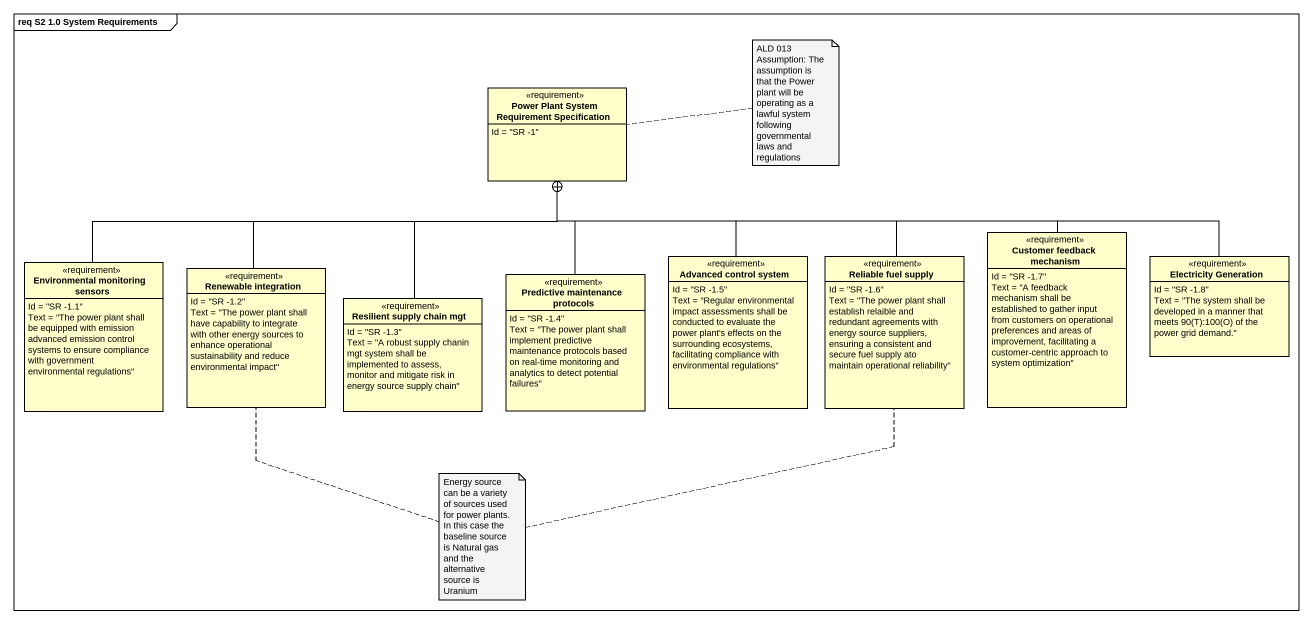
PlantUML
@startuml
mainframe req S2 1.0 System Requirements
hide circle
hide empty members
class "Power Plant System Requirement Specification" as Power_Plant_System <<requirement>> {
  Id = "SR -1"
}
class "Customer feedback mechanism" as Customer_feedback_mechanism <<requirement>> {
  Id = "SR -1.7"
  Text = "A feedback mechanism shall be established to gather input from customers on operational preferences and areas of improvement, facilitating a customer-centric approach to system optimization"
}
class "Environmental monitoring sensors" as Environmental_monitoring <<requirement>> {
  Id = "SR -1.1"
  Text = "The power plant shall be equipped with emission advanced emission control systems to ensure compliance with government environmental regulations"
}
class "Renewable integration" as Renewable_integration <<requirement>> {
  Id = "SR -1.2"
  Text = "The power plant shall have capability to integrate with other energy sources to enhance operational sustainability and reduce environmental impact"
}
class "Predictive maintenance protocols" as Predictive_maintenance <<requirement>> {
  Id = "SR -1.4"
  Text = "The power plant shall implement predictive maintenance protocols based on real-time monitoring and analytics to detect potential failures"
}
class "Advanced control system" as Advanced_control_system <<requirement>> {
  Id = "SR -1.5"
  Text = "Regular environmental impact assessments shall be conducted to evaluate the power plant's effects on the surrounding ecosystems, facilitating compliance with environmental regulations"
}
class "Reliable fuel supply" as Reliable_fuel_supply <<requirement>> {
  Id = "SR -1.6"
  Text = "The power plant shall establish relaible and redundant agreements with energy source suppliers, ensuring a consistent and secure fuel supply ato maintain operational reliability"
}
class "Electricity Generation" as Electricity_Generation <<requirement>> {
  Id = "SR -1.8"
  {field} Text = "The system shall be developed in a manner that meets 90(T):100(O) of the power grid demand."
}
class "Resilient supply chain mgt" as Resilient_supply_chain_mgt <<requirement>> {
  Id = "SR -1.3"
  Text = "A robust supply chanin mgt system shall be implemented to assess, monitor and mitigate risk in energy source supply chain"
}
Customer_feedback_mechanism -left-+ Power_Plant_System
Environmental_monitoring -right-+ Power_Plant_System
Renewable_integration -up-+ Power_Plant_System
Predictive_maintenance -up-+ Power_Plant_System
Advanced_control_system -up-+ Power_Plant_System
Reliable_fuel_supply -left-+ Power_Plant_System
Electricity_Generation -left-+ Power_Plant_System
Resilient_supply_chain_mgt -up-+ Power_Plant_System
note right of Power_Plant_System : ALD 013 Assumption: The assumption is that the Power plant will be operating as a lawful system following governmental laws and regulations
note as N2
  Energy source can be a variety of sources used for power plants. In this case the baseline source is Natural gas and the alternative source is Uranium
end note
N2 .. Renewable_integration
N2 .. Reliable_fuel_supply
@enduml
